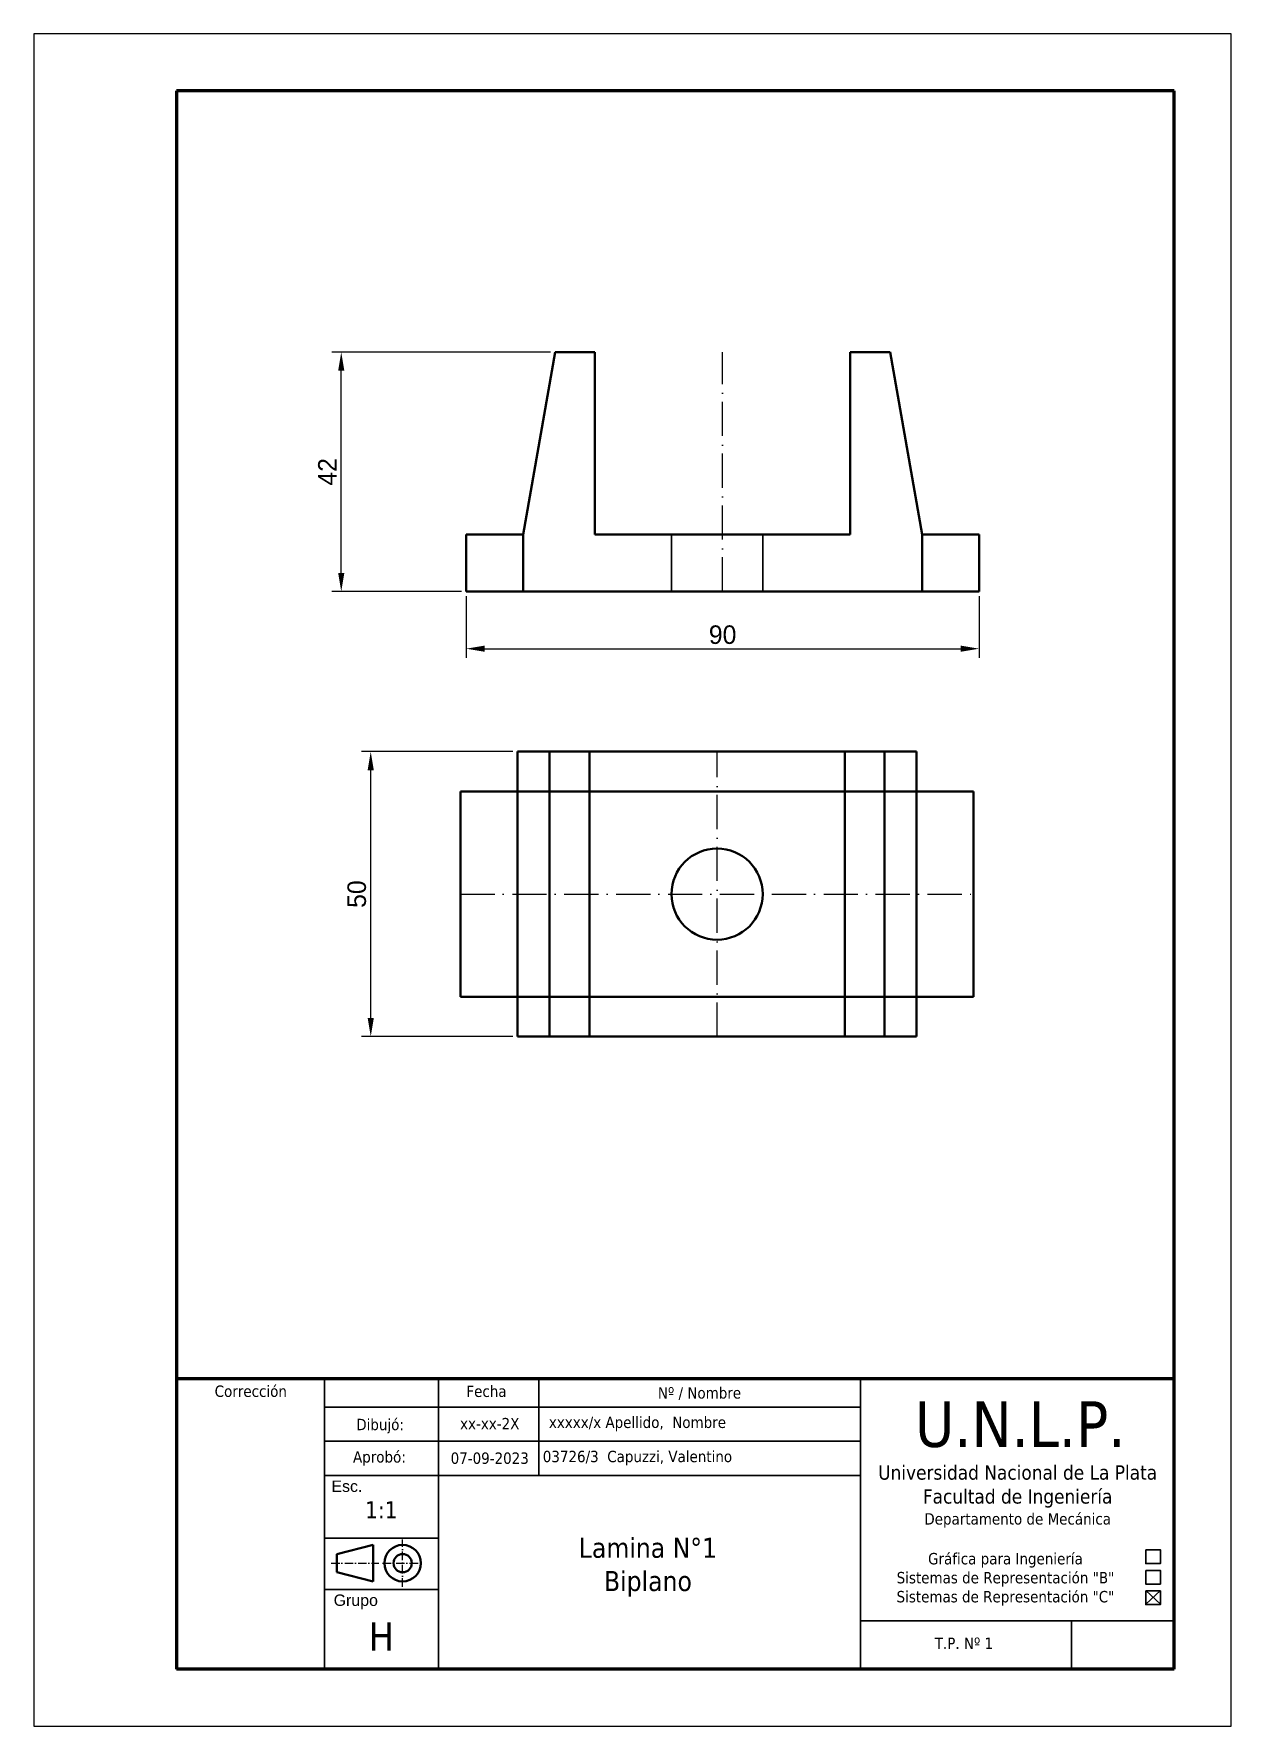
# Model space of a CAD drawing. Header units: millimetres. Extents: x 1287 to 1497, y 843 to 1140.
import ezdxf

# ---------------------------------------------------------------- set-up
doc = ezdxf.new("R2010")
doc.units = ezdxf.units.MM
doc.header["$LTSCALE"] = 0.5
doc.linetypes.add('ACAD_ISO10W100', pattern=[18, 12, -3, 0, -3])
for name, color, linetype, lineweight in [('Contornos Visibles', 7, 'Continuous', 50), ('Cotas', 3, 'Continuous', 25), ('Ejes', 4, 'ACAD_ISO10W100', 25), ('Rotulo LINEAS Borde', 5, 'Continuous', 70), ('Rotulo LINEAS internas', 1, 'Continuous', 35), ('TEXTO', 4, 'Continuous', 35)]:
    doc.layers.add(name, color=color, linetype=linetype, lineweight=lineweight)
doc.dimstyles.new('ISO-25', dxfattribs={"dimscale": 1.3, "dimtxt": 2.5, "dimasz": 2.5, "dimexe": 1.25, "dimexo": 0.625, "dimtad": 1, "dimtoh": 1, "dimdec": 0, "dimtxsty": 'Standard', "dimcen": 2.5, "dimadec": 0, "dimazin": 0, "dimtfac": 1, "dimtdec": 0, "dimtmove": 0, "dimatfit": 3, "dimfxl": 1, "dimarcsym": 0})

# ---------------------------------------------------------------- blocks, each defined once
blk = doc.blocks.new('*D1')
at = {"layer": 'Cotas', "color": 0, "lineweight": -2, "transparency": 16777216}
for p, q in [((1362.47, 1041.56), (1362.47, 1030.71)), ((1452.47, 1041.56), (1452.47, 1030.71)), ((1365.72, 1032.33), (1449.22, 1032.33))]:
    blk.add_line(p, q, dxfattribs=at)
at = {"layer": 'Cotas', "color": 0, "transparency": 16777216}
for points in [[(1365.72, 1032.87), (1365.72, 1031.79), (1362.47, 1032.33)], [(1449.22, 1032.87), (1449.22, 1031.79), (1452.47, 1032.33)]]:
    blk.add_solid(points, dxfattribs=at)
at = {"layer": 'Cotas', "color": 0, "transparency": 16777216, "insert": (1407.47, 1034.77), "char_height": 3.25, "attachment_point": 5}
blk.add_mtext('90', dxfattribs=at)
blk = doc.blocks.new('*D2')
at = {"layer": 'Cotas', "color": 0, "lineweight": -2, "transparency": 16777216}
for p, q in [((1370.69, 1014.26), (1344.12, 1014.26)), ((1345.75, 967.51), (1345.75, 1011.01)), ((1370.69, 964.26), (1344.12, 964.26))]:
    blk.add_line(p, q, dxfattribs=at)
at = {"layer": 'Cotas', "color": 0, "transparency": 16777216}
for points in [[(1345.21, 1011.01), (1346.29, 1011.01), (1345.75, 1014.26)], [(1345.21, 967.51), (1346.29, 967.51), (1345.75, 964.26)]]:
    blk.add_solid(points, dxfattribs=at)
at = {"layer": 'Cotas', "color": 0, "transparency": 16777216, "insert": (1343.31, 989.26), "char_height": 3.25, "attachment_point": 5, "rotation": 90}
blk.add_mtext('50', dxfattribs=at)
blk = doc.blocks.new('*D3')
at = {"layer": 'Cotas', "color": 0, "lineweight": -2, "transparency": 16777216}
for p, q in [((1377.26, 1084.37), (1338.95, 1084.37)), ((1340.58, 1045.62), (1340.58, 1081.12)), ((1361.66, 1042.37), (1338.95, 1042.37))]:
    blk.add_line(p, q, dxfattribs=at)
at = {"layer": 'Cotas', "color": 0, "transparency": 16777216}
for points in [[(1340.04, 1081.12), (1341.12, 1081.12), (1340.58, 1084.37)], [(1340.04, 1045.62), (1341.12, 1045.62), (1340.58, 1042.37)]]:
    blk.add_solid(points, dxfattribs=at)
at = {"layer": 'Cotas', "color": 0, "transparency": 16777216, "insert": (1338.14, 1063.37), "char_height": 3.25, "attachment_point": 5, "rotation": 90}
blk.add_mtext('42', dxfattribs=at)

msp = doc.modelspace()

# ---------------------------------------------------------------- linework, layer by layer
at = {"layer": 'Contornos Visibles'}
for p, q in [((1372.47, 1052.37), (1378.07, 1084.37)), ((1378.07, 1084.37), (1385.07, 1084.37)), ((1385.07, 1084.37), (1385.07, 1052.37)), ((1436.85, 1084.37), (1429.85, 1084.37)), ((1429.85, 1084.37), (1429.85, 1052.37)), ((1442.47, 1052.37), (1436.85, 1084.37)), ((1362.47, 1052.37), (1362.47, 1042.37)), ((1362.47, 1042.37), (1362.47, 1052.37)), ((1362.47, 1052.37), (1372.47, 1052.37)), ((1372.47, 1052.37), (1372.47, 1042.37)), ((1372.47, 1052.37), (1372.47, 1042.37)), ((1385.07, 1052.37), (1429.85, 1052.37)), ((1452.47, 1052.37), (1442.47, 1052.37)), ((1442.47, 1052.37), (1442.47, 1042.37)), ((1442.47, 1052.37), (1442.47, 1042.37)), ((1452.47, 1042.37), (1452.47, 1052.37)), ((1362.47, 1042.37), (1452.47, 1042.37)), ((1371.5, 1014.26), (1441.5, 1014.26)), ((1371.5, 964.26), (1371.5, 1014.26)), ((1377.1, 999.26), (1377.1, 1014.26)), ((1384.1, 999.26), (1384.1, 1014.26)), ((1428.88, 999.26), (1428.88, 1014.26)), ((1435.88, 999.26), (1435.88, 1014.26)), ((1441.5, 1014.26), (1441.5, 1006.26)), ((1361.5, 971.26), (1361.5, 1007.26)), ((1361.5, 1007.26), (1451.5, 1007.26)), ((1451.5, 971.26), (1451.5, 1007.26)), ((1441.5, 1006.26), (1441.5, 964.26)), ((1441.5, 964.26), (1441.5, 1006.26)), ((1377.1, 971.26), (1377.1, 999.26)), ((1384.1, 971.26), (1384.1, 999.26)), ((1428.88, 971.26), (1428.88, 999.26)), ((1435.88, 971.26), (1435.88, 999.26)), ((1361.5, 971.26), (1451.5, 971.26)), ((1377.1, 971.26), (1377.1, 964.26)), ((1384.1, 971.26), (1384.1, 964.26)), ((1428.88, 971.26), (1428.88, 964.26)), ((1435.88, 971.26), (1435.88, 964.26)), ((1371.5, 964.26), (1441.5, 964.26)), ((1339.79, 873.44), (1346.19, 875.04)), ((1339.79, 870.24), (1346.19, 868.64))]:
    msp.add_line(p, q, dxfattribs=at)
for points in [[(1339.79, 873.44), (1339.79, 870.24)], [(1346.19, 868.64), (1346.19, 875.04)]]:
    msp.add_lwpolyline(points, dxfattribs=at)
for centre, radius in [((1406.5, 989.26), 8), ((1351.34, 871.84), 3.2), ((1351.34, 871.84), 1.6)]:
    msp.add_circle(centre, radius, dxfattribs=at)
at = {"layer": 'Cotas', "color": 3}
for p, q in [((1496.66, 1140.24), (1286.66, 1140.24)), ((1286.66, 1140.24), (1286.66, 843.24)), ((1496.66, 843.24), (1496.66, 1140.24)), ((1286.66, 843.24), (1496.66, 843.24))]:
    msp.add_line(p, q, dxfattribs=at)
at = {"layer": 'Cotas'}
for p, q in [((1311.66, 904.24), (1486.66, 904.24)), ((1311.66, 853.24), (1486.66, 853.24))]:
    msp.add_line(p, q, dxfattribs=at)
at = {"layer": 'Ejes'}
for p, q in [((1407.47, 1042.37), (1407.47, 1084.37)), ((1406.5, 964.26), (1406.5, 1014.26)), ((1361.5, 989.26), (1451.5, 989.26))]:
    msp.add_line(p, q, dxfattribs=at)
at = {"layer": 'Ejes', "ltscale": 0.25}
for p, q in [((1351.34, 867.68), (1351.34, 876)), ((1338.83, 871.84), (1347.15, 871.84)), ((1347.84, 871.84), (1354.84, 871.84))]:
    msp.add_line(p, q, dxfattribs=at)
at = {"layer": 'Rotulo LINEAS Borde'}
for p, q in [((1486.66, 1130.24), (1311.66, 1130.24)), ((1311.66, 1130.24), (1311.66, 853.24)), ((1486.66, 853.24), (1486.66, 1130.24)), ((1311.66, 904.24), (1486.66, 904.24)), ((1486.66, 853.24), (1311.66, 853.24))]:
    msp.add_line(p, q, dxfattribs=at)
at = {"layer": 'Rotulo LINEAS internas'}
for p, q in [((1398.5, 1042.37), (1398.5, 1052.37)), ((1414.5, 1042.37), (1414.5, 1052.37)), ((1337.66, 904.24), (1337.66, 853.24)), ((1357.66, 904.24), (1357.66, 853.24)), ((1375.21, 904.24), (1375.21, 887.24)), ((1431.66, 904.24), (1431.66, 853.24)), ((1431.66, 899.24), (1337.66, 899.24)), ((1431.66, 893.24), (1337.66, 893.24)), ((1431.66, 887.24), (1337.66, 887.24)), ((1357.66, 876.24), (1337.66, 876.24)), ((1357.66, 876.24), (1357.66, 867.24)), ((1481.68, 871.78), (1481.68, 874.19)), ((1337.66, 867.24), (1357.66, 867.24)), ((1484.26, 867.03), (1481.68, 864.63)), ((1481.68, 867.03), (1484.26, 864.63)), ((1431.66, 861.74), (1486.66, 861.74)), ((1468.66, 861.74), (1468.66, 853.24))]:
    msp.add_line(p, q, dxfattribs=at)
for points in [[(1481.68, 874.19), (1484.26, 874.19), (1484.26, 871.78), (1481.68, 871.78)], [(1481.68, 870.58), (1484.26, 870.58), (1484.26, 868.18), (1481.68, 868.18)], [(1481.68, 866.98), (1484.26, 866.98), (1484.26, 864.57), (1481.68, 864.57)]]:
    msp.add_lwpolyline(points, close=True, dxfattribs=at)

# ---------------------------------------------------------------- texts
at = {"layer": 'TEXTO', "attachment_point": 5}
for s, insert, char_height, width in [('{\\fTahoma|b0|i0|c0|p34;Corrección}', (1324.71, 902), 2, 19.4631), ('{\\fTahoma|b0|i0|c0|p0;\\H0.7937x;Fecha}', (1366.05, 901.99), 2.52, 17.4427), ('{\\fTahoma|b0|i0|c0|p34;Nº / Nombre }', (1403.41, 901.6), 2, 55), ('{\\fTahoma|b0|i0|c0|p0;\\H1.6x;U.N.L.P.}', (1459.67, 896.17), 5, 35.4565), ('{\\fTahoma|b0|i0|c0|p34;Dibujó:}', (1347.39, 895.89), 2, 19.4631), ('{\\fTahoma|b0|i0|c0|p34;xx-xx-2X}', (1366.62, 896.33), 2, 20.2884), ('{\\fTahoma|b0|i0|c0|p34;xxxxx/x Apellido,  Nombre}', (1392.53, 896.28), 2, 55), ('{\\fTahoma|b0|i0|c0|p34;Aprobó:}', (1347.27, 890.21), 2, 19.4631), ('{\\fTahoma|b0|i0|c0|p34;07-09-2023}', (1366.62, 890.25), 2, 20.2884), ('{\\fTahoma|b0|i0|c0|p34;03726/3  Capuzzi, Valentino}', (1392.53, 890.28), 2, 55), ('{\\fTahoma|b0|i0|c0|p34;Universidad Nacional de La Plata\\PFacultad de Ingeniería\\P\\H0.79365x;Departamento de Mecánica}', (1459.22, 883.53), 2.52, 55), ('{\\fArial|b0|i0|c0|p0;Esc.}', (1341.57, 885.33), 2, 19.4631), ('{\\fTahoma|b0|i0|c0|p34;1:1}', (1347.6, 881.19), 3, 55), ('{\\fTahoma|b0|i0|c0|p34;Lamina N°1\\PBiplano}', (1394.37, 871.12), 3.5, 55), ('{\\fTahoma|b0|i0|c0|p34;Gráfica para Ingeniería\\PSistemas de Representación "B" \\PSistemas de Representación "C"}', (1457.08, 869.01), 2, 55), ('{\\fArial|b0|i0|c0|p34;Grupo}', (1343.13, 865.04), 2, 19.4631), ('{\\fTahoma|b0|i0|c0|p34;H}', (1347.6, 858.97), 5, 55), ('{\\fTahoma|b0|i0|c0|p34;T.P. Nº 1}', (1449.8, 857.78), 2, 23.2265)]:
    msp.add_mtext(s, dxfattribs=dict(at, insert=insert, char_height=char_height, width=width))

# ---------------------------------------------------------------- dimensions: what is measured, and where the dimension line sits
at = {"layer": 'Cotas'}
for base, p1, p2, picture, middle in [((1340.58, 1084.37), (1362.47, 1042.37), (1378.07, 1084.37), '*D3', (1338.14, 1063.37)), ((1345.75, 1014.26), (1371.5, 964.26), (1371.5, 1014.26), '*D2', (1343.31, 989.26))]:
    dim = msp.add_linear_dim(base=base, p1=p1, p2=p2, angle=90, dimstyle='ISO-25', dxfattribs=at)
    dim.commit()
    dim.dimension.update_dxf_attribs({"geometry": picture, "text_midpoint": middle})
dim = msp.add_linear_dim(base=(1452.47, 1032.33), p1=(1362.47, 1042.37), p2=(1452.47, 1042.37), dimstyle='ISO-25', dxfattribs=at)
dim.commit()
dim.dimension.update_dxf_attribs({"geometry": '*D1', "text_midpoint": (1407.47, 1034.77)})

doc.saveas('drawing.dxf')
